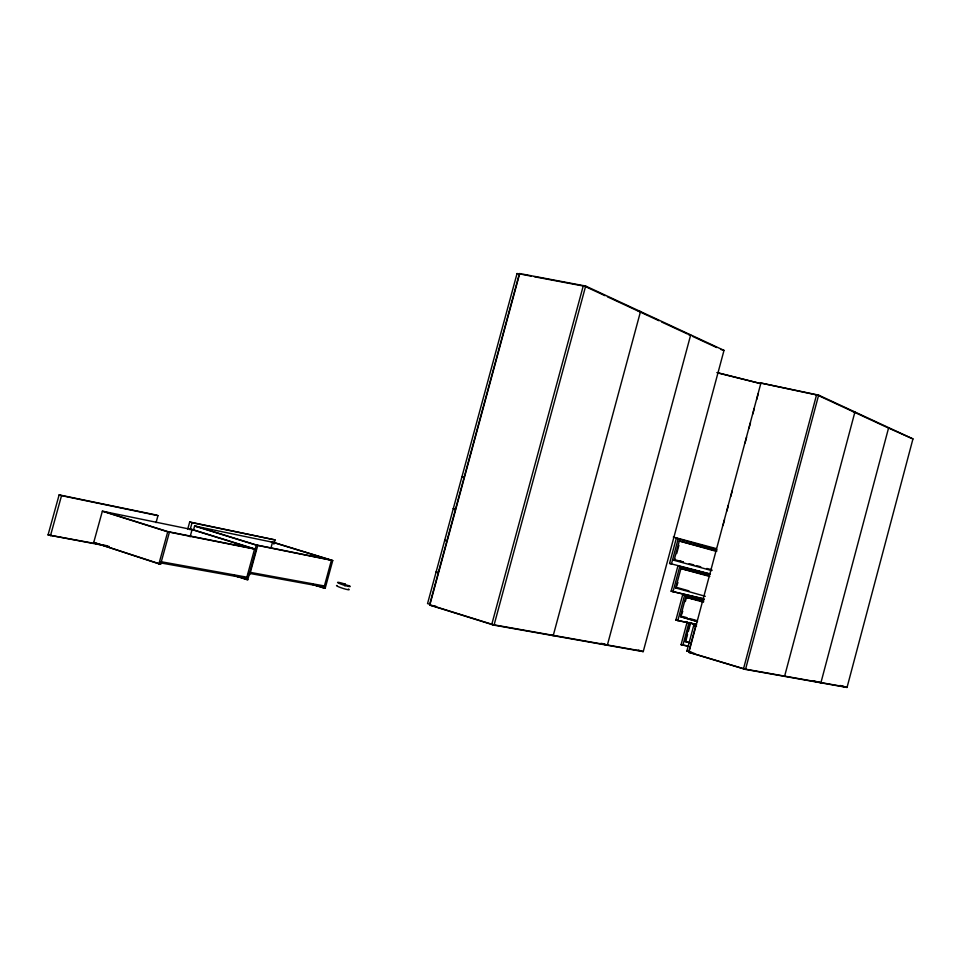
<?xml version="1.0" encoding="UTF-8"?>
<svg xmlns="http://www.w3.org/2000/svg" width="961" height="961" viewBox="0 0 961 961"><rect width="100%" height="100%" fill="white"/><g stroke="black" fill="none" stroke-linecap="round" stroke-linejoin="round"><path stroke-width="1.44" d="M888.661 427.645L820.898 682.803L818.988 682.238M847.037 687.451L912.95 438.925L818.64 395.139L760.92 383.043L688.881 652.363L745.508 669.409L847.037 687.451L840.899 685.625M691.668 652.183L686.863 651.077L693.686 625.551L696.545 626.152M688.785 651.654L695.62 626.116L693.686 625.551M722.972 525.571L724.522 519.781M726.852 511.096L728.402 505.294M730.72 496.609L732.27 490.819M745.051 443.033L746.601 437.243M748.931 428.546L750.481 422.756M752.799 414.071L754.349 408.281M756.667 399.584L758.217 393.794M711.416 569.332L711.897 570.209M745.508 669.409L818.64 395.139M643.233 651.618L724.005 350.381L585.669 286.054L519.697 273.561L429.795 605.118L494.038 625.155L643.233 651.618L638.284 650.104M669.565 563.41L676.316 538.244L678.214 538.749L671.463 563.927L669.565 563.41L710.407 573.981M711.717 570.582L674.105 560.323L679.295 540.983L716.954 551.001M683.403 562.065L675.018 559.782L674.105 560.323M676.688 553.56L678.898 545.307M703.368 598.835L671.126 591.195L677.889 565.945L709.518 574.101M673.024 591.736L679.799 566.473L709.951 574.246M705.326 596.3L675.715 587.952L680.905 568.552L709.194 575.795M676.628 587.399L675.715 587.952M677.925 582.534L676.52 586.594M696.581 624.59L675.895 620.085L682.682 594.727L704.245 599.76M677.805 620.65L684.604 595.279L703.26 599.628M697.554 621.623L680.532 616.674L685.746 597.189L702.431 601.057M682.754 611.208L681.337 615.304M685.349 601.514L686.466 597.358M688.605 646.321L681.061 644.699L687.175 621.875M682.887 645.239L689.001 622.404M689.157 642.693L684.965 641.443L689.962 622.788L690.635 622.932L688.328 631.557M685.553 640.819L685.746 640.122M686.022 640.17L687.559 634.428M583.327 285.609L491.756 624.446L641.107 650.969M494.038 625.155L585.669 286.054M309.814 583.591L323.833 588.048L324.121 587.015L319.917 585.669M324.41 585.97L331.413 560.275L270.99 541.728M323.833 588.048L325.178 588.3L332.746 560.539L272.347 542.004M190.086 529.835L192.056 522.7L275.038 539.914L273.885 544.142M190.098 536.827L192.08 529.607L102.359 511.192L93.734 542.424L158.913 563.855L160.631 564.167L160.968 562.966M193.437 530.292L194.602 526.015L272.528 542.208L271.002 547.794M233.451 575.303L246.244 579.447L246.557 578.306L242.292 576.924M246.869 577.165L254.557 549.067L190.446 529.091M255.133 549.296L256.275 545.127L332.746 560.539M246.244 579.447L247.782 579.723L256.094 549.368L192.008 529.415M250.064 573.477L249.776 574.57L248.286 574.306M250.365 572.384L257.752 545.428L196.104 526.328M156.042 522.652L157.964 515.637L155.586 514.892L59.126 494.879L48.05 534.917L109.302 546.509M158.913 563.855L167.731 531.805L256.094 549.368M161.292 561.765L169.436 532.142L104.088 511.54M187.731 529.103L189.689 521.979L275.038 539.914M50.465 535.721L61.54 495.636L157.964 515.637M344.867 585.922L345.263 584.18A6.715 0.685 17.9 0 0 337.551 582.438A6.715 0.685 17.9 0 0 345.72 585.717A6.715 0.685 17.9 0 0 349.468 585.874L341.491 583.663L345.419 584.24M845.163 686.899L743.502 668.808L816.598 394.707L886.727 427.225M93.734 542.424L160.631 564.167M688.881 652.363L694.347 653.36M48.05 534.917L92.196 543.025M95.139 543.566L106.911 545.728M429.795 605.118L435.838 606.223M686.863 651.077L689.746 651.606M681.061 644.699L688.208 646.044M522.664 274.51L531.325 276.155M534.22 276.708L583.363 286.018M684.965 641.443L689.842 642.825M638.236 311.112L640.506 311.556L553.212 635.653L550.989 634.969M167.694 531.589L252.851 548.527M724.005 350.381L720.654 349.396M256.106 544.911L329.803 559.782M817.571 395.151L760.92 383.043M675.895 620.085L696.136 624.338M852.936 411.56L854.918 411.981L784.572 676.352L782.614 675.763M680.532 616.674L696.845 621.359M912.95 438.925L887.568 427.621M687.74 597.718L703.692 601.418M671.126 591.195L704.389 598.991M717.038 372.544L760.932 383.655L717.338 372.832M675.018 559.782L675.211 559.062M678.983 560.828L683.259 561.945M673.301 537.079L716.474 548.647M689.181 563.651L693.818 564.912M696.413 565.621L700.761 566.798M706.84 568.456L711.176 569.633M677.889 565.945L679.799 566.473M680.905 568.552L709.855 576.492M679.295 540.983L716.233 551.326M676.316 538.244L716.918 549.656M677.733 587.724L689.013 590.895M682.682 594.727L684.604 595.279M685.746 597.189L703.5 602.187M682.562 616.445L687.115 617.743M689.65 618.512L696.749 620.566M691.355 623.196L695.56 624.422M840.046 685.469L842.881 686.322M813.859 680.82L818.087 682.082M689.962 652.555L744.547 668.988M602.283 643.534L606.487 644.819M600.949 643.293L607.328 645.251L690.695 334.896L688.472 334.452L689.71 335.029M189.689 521.979L192.056 522.7M194.602 526.015L256.275 545.127M431.429 605.418L493.353 624.734M59.126 494.879L61.54 495.636M102.359 511.192L167.731 531.805M311.172 583.844L325.178 588.3M233.583 575.122L247.782 579.723M519.697 273.561L521.21 274.245M584.672 286.234L605.022 295.688M607.436 296.805L619.485 302.403M619.845 302.571L648.146 315.725M649.095 316.157L658.934 320.722M661.624 321.983L687.235 333.875M692.4 336.278L716.618 347.522M348.411 589.033A6.715 0.697 17.9 0 1 343.558 588.576A6.715 0.697 17.9 0 1 336.818 585.465M324.962 586.066L324.686 587.111L249.452 573.369L249.752 572.275L324.962 586.066M436.078 572.131L427.549 603.58L429.723 604.265L438.264 572.792L436.078 572.131M444.679 540.418L436.15 571.831L438.336 572.492L446.865 541.043L444.679 540.418M453.268 508.729L444.751 540.118L446.949 540.743L455.466 509.33L453.268 508.729M461.857 477.064L453.352 508.429L455.55 509.03L464.055 477.641L461.857 477.064M517.042 273.549L461.941 476.764L464.139 477.341L519.288 273.969L517.042 273.549M247.506 577.285L247.193 578.426L160.247 562.834L160.583 561.632L247.506 577.285"/></g></svg>
